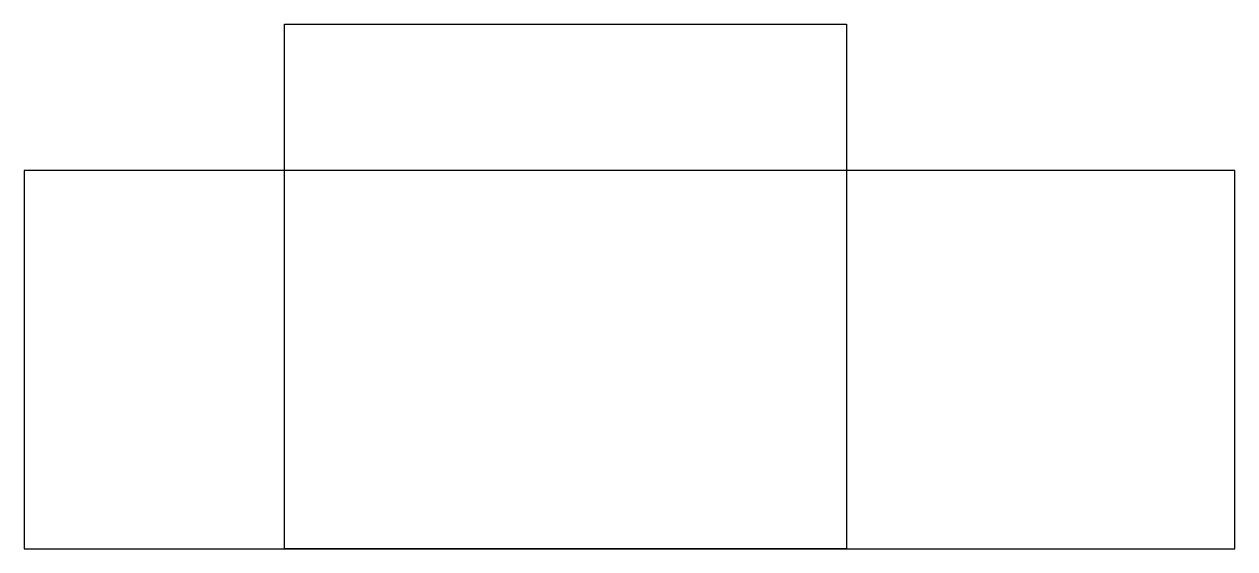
# Model space of a CAD drawing. Header units: millimetres. Extents: x -1615 to 0, y -505 to 195.
import ezdxf

# ---------------------------------------------------------------- set-up
doc = ezdxf.new("R2010")
doc.units = ezdxf.units.MM
doc.layers.get('0').update_dxf_attribs({"linetype": 'CONTINUOUS'})

msp = doc.modelspace()

# ---------------------------------------------------------------- linework, layer by layer
msp.add_line((-1615, -505), (0, -505))
for points in [[(-517.9, -505), (-1267.9, -505), (-1267.9, 195), (-517.9, 195)], [(0, -505), (0, 0), (-1615, 0), (-1615, -505)]]:
    msp.add_lwpolyline(points, close=True)

doc.saveas('drawing.dxf')
